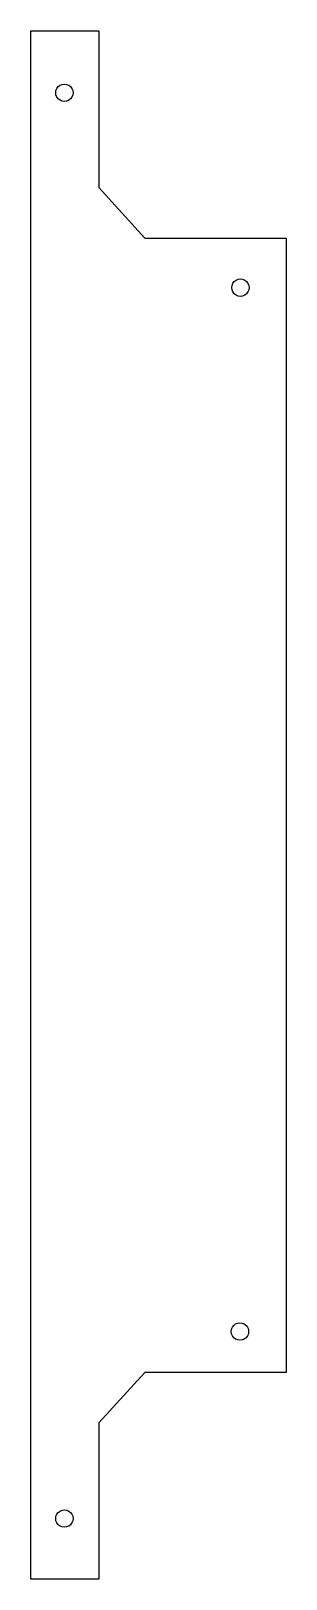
# Model space of a CAD drawing. Extents: x 2433 to 2492, y 954 to 1309.
import ezdxf

# ---------------------------------------------------------------- set-up
doc = ezdxf.new("R2010")
doc.units = 0
doc.header["$MEASUREMENT"] = 0
doc.layers.add('t1', color=5, linetype='Continuous')
doc.layers.add('t2', color=1, linetype='Continuous')

msp = doc.modelspace()

# ---------------------------------------------------------------- linework, layer by layer
at = {"layer": 't1'}
for points in [[(2438.82, 1295.25), (2438.88, 1295.77), (2439.08, 1296.25), (2439.4, 1296.67), (2439.82, 1296.99), (2440.3, 1297.19), (2440.82, 1297.25), (2441.33, 1297.19), (2441.82, 1296.99), (2442.23, 1296.67), (2442.55, 1296.25), (2442.75, 1295.77), (2442.82, 1295.25), (2442.75, 1294.74), (2442.55, 1294.25), (2442.23, 1293.84), (2441.82, 1293.52), (2441.33, 1293.32), (2440.82, 1293.25), (2440.3, 1293.32), (2439.82, 1293.52), (2439.4, 1293.84), (2439.08, 1294.25), (2438.88, 1294.74)], [(2479.58, 1251.45), (2479.9, 1251.87), (2480.31, 1252.19), (2480.79, 1252.39), (2481.31, 1252.45), (2481.83, 1252.39), (2482.31, 1252.19), (2482.72, 1251.87), (2483.04, 1251.45), (2483.24, 1250.97), (2483.31, 1250.45), (2483.24, 1249.94), (2483.04, 1249.45), (2482.72, 1249.04), (2482.31, 1248.72), (2481.83, 1248.52), (2481.31, 1248.45), (2480.79, 1248.52), (2480.31, 1248.72), (2479.9, 1249.04), (2479.58, 1249.45), (2479.38, 1249.94), (2479.31, 1250.45), (2479.38, 1250.97)], [(2482.94, 1009.45), (2482.62, 1009.04), (2482.21, 1008.72), (2481.73, 1008.52), (2481.21, 1008.45), (2480.69, 1008.52), (2480.21, 1008.72), (2479.8, 1009.04), (2479.48, 1009.45), (2479.28, 1009.94), (2479.21, 1010.45), (2479.28, 1010.97), (2479.48, 1011.45), (2479.8, 1011.87), (2480.21, 1012.19), (2480.69, 1012.39), (2481.21, 1012.45), (2481.73, 1012.39), (2482.21, 1012.19), (2482.62, 1011.87), (2482.94, 1011.45), (2483.14, 1010.97), (2483.21, 1010.45), (2483.14, 1009.94)], [(2441.33, 965.52), (2440.82, 965.45), (2440.3, 965.52), (2439.82, 965.72), (2439.4, 966.04), (2439.08, 966.45), (2438.88, 966.94), (2438.82, 967.45), (2438.88, 967.97), (2439.08, 968.45), (2439.4, 968.87), (2439.82, 969.19), (2440.3, 969.39), (2440.82, 969.45), (2441.33, 969.39), (2441.82, 969.19), (2442.23, 968.87), (2442.55, 968.45), (2442.75, 967.97), (2442.82, 967.45), (2442.75, 966.94), (2442.55, 966.45), (2442.23, 966.04), (2441.82, 965.72)]]:
    msp.add_lwpolyline(points, close=True, dxfattribs=at)
at = {"layer": 't2'}
msp.add_lwpolyline([(2491.81, 1261.86), (2491.81, 1001.06), (2459.31, 1001.06), (2448.72, 989.46), (2448.72, 953.55), (2433.13, 953.55), (2433.13, 1309.46), (2448.72, 1309.46), (2448.72, 1273.46), (2459.31, 1261.86)], close=True, dxfattribs=at)

doc.saveas('drawing.dxf')
